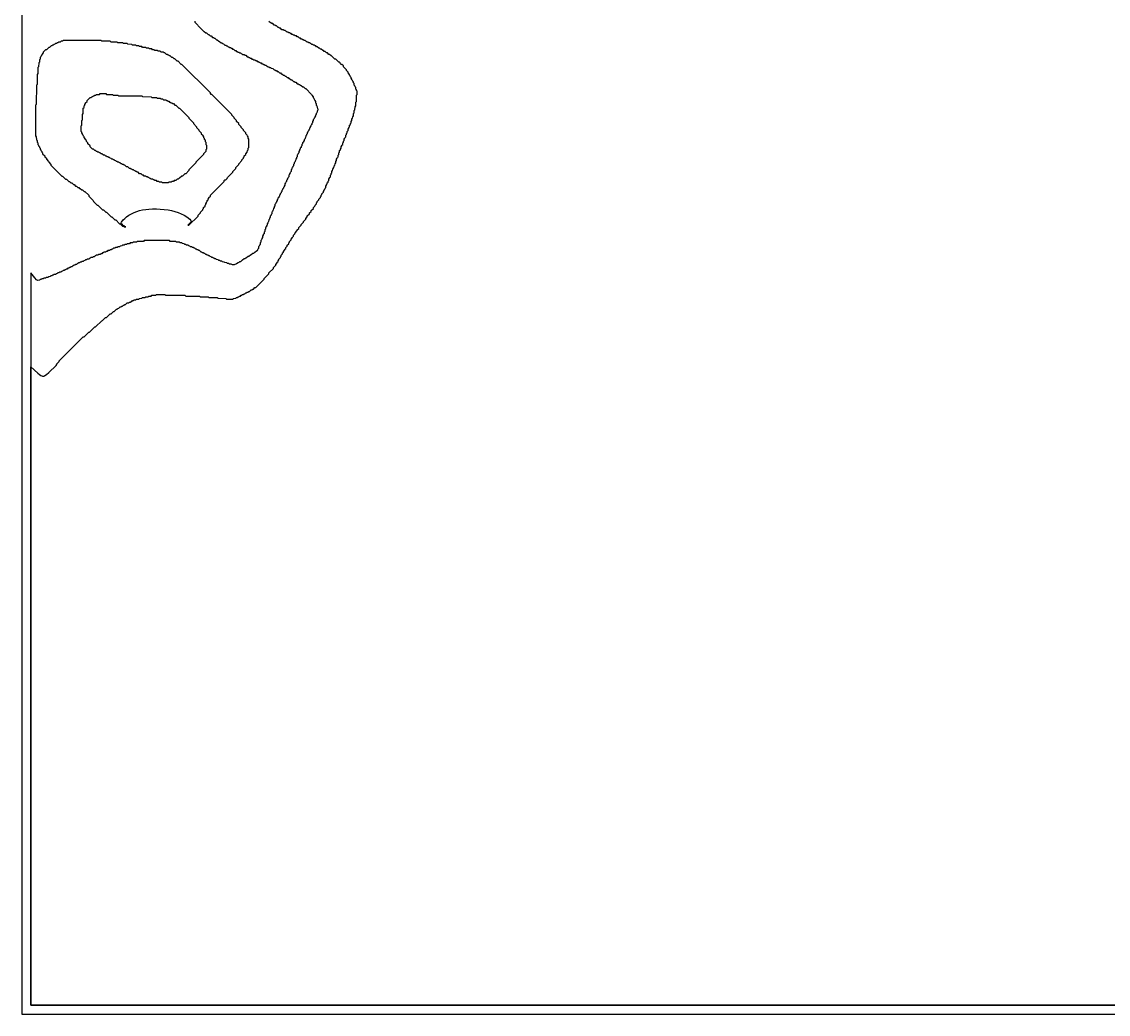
# Model space of a CAD drawing. Header units: millimetres. Extents: x 0 to 6416, y -3898 to 1268.
# Drawn here: x 2598 to 3304, y -1299 to -654 of the extents above; entities that cross this region are included whole.
import ezdxf

# ---------------------------------------------------------------- set-up
doc = ezdxf.new("R2010")
doc.units = ezdxf.units.MM
for name, color, linetype in [('CUT_OUTER', 1, 'Continuous'), ('ENGRAVE_NEXT', 3, 'Continuous'), ('SHEET_EDGE', 7, 'Continuous')]:
    doc.layers.add(name, color=color, linetype=linetype)

msp = doc.modelspace()

# ---------------------------------------------------------------- linework, layer by layer
at = {"layer": 'CUT_OUTER'}
msp.add_lwpolyline([(2710.86, -654.2), (2710.9, -654.73), (2712.86, -656.7), (2712.9, -657.23), (2716.37, -660.7), (2716.9, -660.73), (2717.9, -661.72), (2718.4, -661.74), (2719.4, -662.72), (2719.9, -662.74), (2720.9, -663.72), (2721.4, -663.74), (2722.4, -664.72), (2722.9, -664.74), (2723.4, -665.22), (2723.9, -665.24), (2724.87, -666.2), (2725.4, -666.24), (2726.4, -667.22), (2726.9, -667.24), (2727.9, -668.22), (2728.4, -668.23), (2728.9, -668.72), (2729.4, -668.74), (2730.4, -669.72), (2730.9, -669.73), (2731.4, -670.22), (2731.9, -670.24), (2732.4, -670.72), (2732.9, -670.74), (2733.4, -671.22), (2733.9, -671.24), (2734.4, -671.72), (2734.9, -671.74), (2735.4, -672.22), (2735.9, -672.24), (2736.9, -673.22), (2737.4, -673.24), (2737.9, -673.72), (2738.4, -673.74), (2738.9, -674.22), (2739.4, -674.24), (2739.9, -674.72), (2740.4, -674.74), (2740.86, -675.2), (2741.4, -675.24), (2741.9, -675.72), (2742.9, -675.75), (2743.4, -676.23), (2743.9, -676.25), (2744.9, -677.22), (2745.4, -677.24), (2745.9, -677.73), (2746.4, -677.74), (2746.9, -678.23), (2747.4, -678.24), (2747.85, -678.7), (2748.4, -678.74), (2748.9, -679.22), (2749.9, -679.25), (2750.4, -679.73), (2750.9, -679.75), (2751.4, -680.23), (2751.9, -680.25), (2752.4, -680.73), (2752.9, -680.75), (2753.4, -681.23), (2753.9, -681.25), (2754.4, -681.73), (2754.9, -681.75), (2755.4, -682.23), (2755.9, -682.26), (2756.4, -682.73), (2756.9, -682.76), (2757.4, -683.24), (2757.9, -683.26), (2758.4, -683.74), (2758.9, -683.76), (2759.34, -684.2), (2759.9, -684.26), (2760.4, -684.74), (2761.4, -684.78), (2762.4, -685.74), (2762.9, -685.77), (2763.4, -686.24), (2763.9, -686.27), (2764.4, -686.75), (2764.9, -686.78), (2765.9, -687.74), (2766.4, -687.78), (2766.9, -688.25), (2767.4, -688.29), (2768.4, -689.25), (2768.9, -689.28), (2769.4, -689.75), (2769.9, -689.8), (2770.9, -690.75), (2771.4, -690.79), (2771.9, -691.26), (2772.4, -691.31), (2773.4, -692.26), (2773.9, -692.31), (2774.9, -693.26), (2775.4, -693.31), (2775.9, -693.77), (2776.4, -693.83), (2777.4, -694.77), (2777.9, -694.82), (2778.4, -695.28), (2778.9, -695.34), (2779.4, -695.79), (2779.9, -695.86), (2780.9, -696.8), (2781.4, -696.87), (2782.4, -697.81), (2782.9, -697.9), (2786.65, -701.7), (2786.76, -702.2), (2787.64, -703.2), (2787.75, -703.7), (2788.16, -704.2), (2788.25, -704.7), (2788.65, -705.2), (2788.74, -705.7), (2789.13, -706.2), (2789.26, -707.2), (2789.63, -707.7), (2789.75, -708.7), (2790.11, -709.2), (2790.23, -710.2), (2790.53, -710.7), (2790.62, -711.7), (2790.53, -712.2), (2790.23, -712.7), (2790.1, -713.7), (2789.74, -714.2), (2789.66, -714.7), (2789.26, -715.2), (2789.19, -715.7), (2788.78, -716.2), (2788.71, -716.7), (2788.29, -717.2), (2788.23, -717.7), (2787.8, -718.2), (2787.75, -718.7), (2787.32, -719.2), (2787.24, -720.2), (2786.81, -720.7), (2786.75, -721.2), (2786.4, -721.55), (2786.31, -721.7), (2786.26, -722.2), (2785.82, -722.7), (2785.77, -723.2), (2785.32, -723.7), (2785.28, -724.2), (2784.83, -724.7), (2784.78, -725.2), (2784.33, -725.7), (2784.29, -726.2), (2783.83, -726.7), (2783.8, -727.2), (2783.34, -727.7), (2783.3, -728.2), (2782.85, -728.7), (2782.79, -729.7), (2782.4, -730.09), (2782.3, -730.7), (2781.84, -731.2), (2781.81, -731.7), (2781.34, -732.2), (2781.31, -732.7), (2780.85, -733.2), (2780.82, -733.7), (2780.35, -734.2), (2780.31, -735.2), (2779.9, -735.6), (2779.81, -736.2), (2779.35, -736.7), (2779.32, -737.2), (2778.85, -737.7), (2778.82, -738.2), (2778.36, -738.7), (2778.31, -739.7), (2777.9, -740.11), (2777.82, -740.7), (2777.36, -741.2), (2777.32, -742.2), (2776.9, -742.61), (2776.82, -743.2), (2776.36, -743.7), (2776.32, -744.7), (2775.9, -745.11), (2775.82, -745.7), (2775.35, -746.2), (2775.33, -746.7), (2774.86, -747.2), (2774.82, -748.2), (2774.4, -748.62), (2774.33, -749.2), (2773.86, -749.7), (2773.83, -750.2), (2773.36, -750.7), (2773.32, -751.7), (2772.9, -752.12), (2772.83, -752.7), (2772.36, -753.2), (2772.33, -753.7), (2771.86, -754.2), (2771.82, -755.2), (2771.4, -755.62), (2771.33, -756.2), (2770.85, -756.7), (2770.83, -757.2), (2770.36, -757.7), (2770.33, -758.2), (2769.86, -758.7), (2769.83, -759.2), (2769.36, -759.7), (2769.32, -760.7), (2768.85, -761.2), (2768.82, -761.7), (2768.35, -762.2), (2768.33, -762.7), (2767.85, -763.2), (2767.83, -763.7), (2767.35, -764.2), (2767.33, -764.7), (2766.85, -765.2), (2766.83, -765.7), (2766.35, -766.2), (2766.33, -766.7), (2765.85, -767.2), (2765.83, -767.7), (2765.35, -768.2), (2765.33, -768.7), (2764.85, -769.2), (2764.83, -769.7), (2764.35, -770.2), (2764.33, -770.7), (2763.85, -771.2), (2763.83, -771.7), (2763.4, -772.12), (2763.33, -772.7), (2762.86, -773.2), (2762.82, -774.2), (2762.4, -774.61), (2762.32, -775.2), (2761.86, -775.7), (2761.81, -776.7), (2761.4, -777.11), (2761.32, -777.7), (2760.85, -778.2), (2760.81, -779.2), (2760.4, -779.6), (2760.31, -780.2), (2759.85, -780.7), (2759.8, -781.7), (2759.4, -782.1), (2759.31, -782.7), (2758.85, -783.2), (2758.79, -784.2), (2758.4, -784.59), (2758.3, -785.2), (2757.84, -785.7), (2757.79, -786.7), (2757.4, -787.08), (2757.3, -787.7), (2756.84, -788.2), (2756.78, -789.2), (2756.33, -789.7), (2756.27, -790.7), (2755.83, -791.2), (2755.76, -792.2), (2755.4, -792.55), (2755.32, -792.7), (2755.27, -793.2), (2754.82, -793.7), (2754.75, -794.7), (2754.32, -795.2), (2754.23, -796.2), (2753.81, -796.7), (2753.71, -797.7), (2753.29, -798.2), (2753.18, -799.2), (2752.77, -799.7), (2752.69, -800.2), (2752.27, -800.7), (2752.12, -801.7), (2751.73, -802.2), (2751.64, -802.7), (2751.42, -803.2), (2750.9, -803.47), (2749.9, -804.4), (2749.4, -804.53), (2748.9, -804.95), (2748.4, -805.05), (2747.4, -805.95), (2746.9, -806.06), (2745.9, -806.96), (2745.4, -807.06), (2744.4, -807.95), (2743.9, -808.05), (2743.4, -808.47), (2742.9, -808.56), (2741.9, -809.44), (2741.4, -809.54), (2740.4, -810.4), (2739.9, -810.52), (2739.4, -810.91), (2738.9, -811.02), (2737.9, -811.8), (2737.4, -811.95), (2736.9, -812.22), (2736.4, -812.36), (2735.4, -812.38), (2734.9, -812.27), (2734.4, -812.01), (2733.4, -811.88), (2732.9, -811.54), (2731.9, -811.43), (2731.67, -811.2), (2731.4, -811.07), (2730.4, -810.96), (2729.9, -810.58), (2728.9, -810.48), (2728.4, -810.09), (2727.4, -809.99), (2726.9, -809.58), (2726.4, -809.52), (2725.9, -809.1), (2724.9, -809.02), (2724.4, -808.6), (2723.9, -808.54), (2723.4, -808.1), (2722.9, -808.05), (2722.4, -807.61), (2721.9, -807.56), (2721.4, -807.11), (2720.9, -807.07), (2720.4, -806.62), (2719.9, -806.57), (2719.4, -806.12), (2718.9, -806.08), (2718.4, -805.63), (2717.9, -805.58), (2717.4, -805.13), (2716.9, -805.09), (2716.4, -804.63), (2715.9, -804.59), (2715.4, -804.13), (2714.9, -804.09), (2713.9, -803.14), (2713.4, -803.11), (2712.9, -802.65), (2712.4, -802.61), (2711.9, -802.15), (2711.4, -802.12), (2710.9, -801.65), (2710.4, -801.62), (2709.9, -801.15), (2709.4, -801.13), (2708.9, -800.66), (2707.9, -800.62), (2707.48, -800.2), (2706.9, -800.13), (2706.4, -799.66), (2705.4, -799.63), (2704.97, -799.2), (2704.4, -799.14), (2703.9, -798.67), (2702.9, -798.64), (2702.4, -798.17), (2701.4, -798.14), (2700.9, -797.67), (2698.9, -797.64), (2698.4, -797.17), (2694.9, -797.14), (2694.4, -796.67), (2677.9, -796.68), (2677.4, -797.15), (2673.4, -797.18), (2672.9, -797.65), (2670.9, -797.68), (2670.4, -798.15), (2668.9, -798.18), (2668.4, -798.65), (2666.9, -798.68), (2666.4, -799.16), (2665.4, -799.17), (2664.9, -799.65), (2663.9, -799.67), (2663.4, -800.15), (2662.4, -800.17), (2661.9, -800.65), (2660.9, -800.67), (2660.4, -801.15), (2659.4, -801.17), (2658.9, -801.65), (2657.9, -801.67), (2657.4, -802.16), (2656.9, -802.17), (2656.4, -802.65), (2655.85, -802.7), (2655.4, -803.15), (2654.4, -803.17), (2653.9, -803.65), (2653.35, -803.7), (2652.9, -804.15), (2651.9, -804.17), (2651.4, -804.65), (2650.9, -804.67), (2650.4, -805.15), (2649.85, -805.2), (2649.4, -805.64), (2648.4, -805.67), (2647.9, -806.15), (2646.9, -806.17), (2646.4, -806.65), (2645.9, -806.67), (2645.4, -807.15), (2644.84, -807.2), (2644.4, -807.64), (2643.4, -807.67), (2642.9, -808.15), (2642.34, -808.2), (2641.9, -808.64), (2640.9, -808.67), (2640.4, -809.15), (2639.9, -809.17), (2639.4, -809.64), (2638.84, -809.7), (2638.4, -810.14), (2637.4, -810.17), (2636.9, -810.64), (2636.4, -810.66), (2635.9, -811.14), (2635.4, -811.16), (2634.9, -811.64), (2634.4, -811.66), (2633.9, -812.14), (2633.4, -812.16), (2632.9, -812.64), (2632.4, -812.66), (2631.9, -813.13), (2631.4, -813.16), (2630.9, -813.63), (2630.4, -813.66), (2629.9, -814.13), (2629.4, -814.15), (2628.9, -814.63), (2628.4, -814.65), (2627.9, -815.12), (2627.4, -815.15), (2626.9, -815.62), (2626.4, -815.65), (2625.9, -816.12), (2625.4, -816.15), (2624.9, -816.61), (2624.31, -816.7), (2623.9, -817.1), (2622.9, -817.15), (2622.4, -817.61), (2621.9, -817.64), (2621.4, -818.1), (2620.9, -818.14), (2620.4, -818.59), (2619.4, -818.64), (2618.9, -819.09), (2618.4, -819.13), (2617.9, -819.58), (2617.4, -819.62), (2616.9, -820.06), (2615.9, -820.12), (2615.4, -820.55), (2614.4, -820.61), (2613.9, -821.03), (2612.9, -821.1), (2612.4, -821.5), (2611.4, -821.58), (2611.15, -821.7), (2610.9, -821.94), (2610.4, -822.02), (2609.9, -822.31), (2608.9, -822.52), (2608.4, -822.44), (2607.9, -822.08), (2606.9, -820.92), (2604.4, -817.57), (2604.4, -1293.2), (2604.4, -1293.2), (3803.9, -1293.2)], dxfattribs=at)
msp.add_lwpolyline([(2664.92, -787.7), (2666, -787.7), (2665.42, -787.58), (2664.92, -787.09), (2664.42, -786.99), (2663.42, -785.87), (2663.15, -785.7), (2663.05, -785.2), (2663.22, -784.7), (2664.36, -783.2), (2665.34, -782.2), (2666.51, -781.2), (2667.91, -780.2), (2669.62, -779.2), (2671.42, -778.36), (2673.2, -777.7), (2674.9, -777.2), (2676.92, -776.74), (2678.92, -776.41), (2680.92, -776.2), (2683.42, -776.06), (2685.92, -776.06), (2688.42, -776.17), (2690.92, -776.4), (2693.42, -776.74), (2695.77, -777.2), (2697.92, -777.74), (2699.92, -778.37), (2701.99, -779.2), (2703.99, -780.2), (2705.61, -781.2), (2707.5, -782.7), (2708.32, -783.7), (2708.38, -784.2), (2708.15, -784.7), (2706.33, -786.7), (2706.92, -786.7), (2712.92, -780.71), (2712.94, -780.2), (2714.42, -778.71), (2714.44, -778.2), (2715.93, -776.7), (2715.94, -776.2), (2716.44, -775.7), (2716.45, -775.2), (2717.44, -774.2), (2717.45, -773.7), (2717.94, -773.2), (2717.95, -772.7), (2718.44, -772.2), (2718.45, -771.7), (2718.94, -771.2), (2718.95, -770.7), (2719.44, -770.2), (2719.46, -769.7), (2719.95, -769.2), (2719.96, -768.7), (2720.95, -767.7), (2720.96, -767.2), (2729.92, -758.22), (2729.97, -757.7), (2730.42, -757.24), (2730.92, -757.22), (2731.92, -756.22), (2731.96, -755.7), (2735.42, -752.22), (2735.46, -751.7), (2737.42, -749.72), (2737.46, -749.2), (2739.42, -747.22), (2739.45, -746.7), (2741.44, -744.7), (2741.45, -744.2), (2742.44, -743.2), (2742.45, -742.7), (2742.94, -742.2), (2742.95, -741.7), (2743.92, -740.72), (2743.95, -740.2), (2744.93, -739.2), (2744.95, -738.2), (2745.43, -737.7), (2745.44, -736.7), (2745.93, -736.2), (2745.93, -730.7), (2745.44, -730.2), (2745.43, -729.2), (2744.94, -728.7), (2744.92, -728.18), (2743.95, -727.2), (2743.92, -726.68), (2742.45, -725.2), (2742.44, -724.7), (2740.95, -723.2), (2740.94, -722.7), (2739.45, -721.2), (2739.44, -720.7), (2737.95, -719.2), (2737.94, -718.7), (2736.45, -717.2), (2736.42, -716.67), (2734.95, -715.2), (2734.92, -714.67), (2721.95, -701.7), (2721.42, -701.65), (2720.97, -701.2), (2720.92, -700.67), (2702.44, -682.2), (2701.92, -682.17), (2699.94, -680.2), (2699.42, -680.17), (2697.92, -678.68), (2697.42, -678.67), (2696.45, -677.7), (2695.92, -677.67), (2694.92, -676.68), (2694.42, -676.67), (2693.92, -676.18), (2693.42, -676.17), (2692.92, -675.68), (2692.42, -675.67), (2691.42, -674.68), (2690.92, -674.67), (2690.42, -674.18), (2688.92, -674.17), (2688.42, -673.68), (2686.92, -673.67), (2686.42, -673.18), (2684.92, -673.16), (2684.42, -672.68), (2683.42, -672.67), (2682.92, -672.18), (2681.42, -672.17), (2680.92, -671.68), (2679.42, -671.67), (2678.92, -671.18), (2676.92, -671.16), (2676.42, -670.68), (2674.92, -670.66), (2674.42, -670.18), (2672.92, -670.17), (2672.42, -669.68), (2670.42, -669.67), (2669.92, -669.18), (2667.42, -669.16), (2666.92, -668.68), (2664.42, -668.66), (2663.92, -668.18), (2660.92, -668.16), (2660.42, -667.68), (2656.42, -667.66), (2655.92, -667.18), (2650.42, -667.16), (2649.92, -666.68), (2625.42, -666.68), (2624.92, -667.17), (2623.92, -667.18), (2623.42, -667.67), (2622.42, -667.68), (2621.92, -668.17), (2621.42, -668.18), (2620.92, -668.67), (2620.42, -668.68), (2619.92, -669.17), (2619.42, -669.18), (2618.92, -669.67), (2618.42, -669.68), (2617.92, -670.17), (2617.42, -670.18), (2616.42, -671.17), (2615.9, -671.2), (2614.42, -672.67), (2613.9, -672.7), (2612.42, -674.18), (2612.4, -674.7), (2611.41, -675.7), (2611.4, -676.2), (2610.92, -676.67), (2610.9, -677.2), (2610.41, -677.7), (2610.39, -678.7), (2609.91, -679.2), (2609.89, -680.7), (2609.41, -681.2), (2609.39, -683.7), (2608.91, -684.2), (2608.88, -688.2), (2608.4, -688.7), (2608.38, -695.2), (2607.9, -695.7), (2607.87, -708.2), (2607.4, -708.7), (2607.4, -728.7), (2607.88, -729.2), (2607.9, -731.2), (2608.38, -731.7), (2608.4, -732.7), (2608.88, -733.2), (2608.9, -734.2), (2609.39, -734.7), (2609.4, -735.2), (2609.88, -735.7), (2609.9, -736.2), (2610.38, -736.7), (2610.4, -737.2), (2610.88, -737.7), (2610.9, -738.2), (2611.38, -738.7), (2611.4, -739.2), (2611.88, -739.7), (2611.9, -740.2), (2613.38, -741.7), (2613.4, -742.2), (2614.38, -743.2), (2614.4, -743.7), (2615.88, -745.2), (2615.92, -745.73), (2617.38, -747.2), (2617.4, -747.7), (2624.4, -754.7), (2624.92, -754.73), (2626.9, -756.7), (2627.42, -756.73), (2628.92, -758.21), (2629.42, -758.23), (2630.4, -759.2), (2630.92, -759.23), (2631.92, -760.21), (2632.42, -760.23), (2633.42, -761.21), (2633.92, -761.22), (2634.92, -762.21), (2635.42, -762.22), (2635.92, -762.71), (2636.42, -762.73), (2637.42, -763.71), (2637.92, -763.73), (2638.92, -764.71), (2639.42, -764.73), (2641.89, -767.2), (2641.92, -767.71), (2644.9, -770.7), (2644.92, -771.21), (2647.41, -773.7), (2647.92, -773.71), (2650.92, -776.7), (2651.42, -776.71), (2652.92, -778.2), (2653.42, -778.21), (2656.41, -781.2), (2656.92, -781.21), (2658.92, -783.2), (2659.42, -783.21), (2661.91, -785.7), (2662.42, -785.71), (2663.92, -787.2), (2664.42, -787.2), (2664.92, -787.7)], close=True, dxfattribs=at)
at = {"layer": 'ENGRAVE_NEXT'}
msp.add_lwpolyline([(3663.54, -1293.2), (2604.4, -1293.2), (2604.4, -878.59), (2608.9, -882.72), (2609.9, -883.58), (2610.9, -884.32), (2610.9, -884.32), (2611.4, -884.58), (2611.9, -884.73), (2612.4, -884.74), (2612.9, -884.61), (2613.4, -884.37), (2614.4, -883.65), (2615.9, -882.34), (2620.7, -877.7), (2621.18, -877.2), (2621.28, -876.7), (2622.73, -875.2), (2622.81, -874.7), (2622.9, -874.59), (2638.34, -859.2), (2638.9, -859.12), (2641.9, -856.15), (2642.4, -856.12), (2645.85, -852.7), (2646.4, -852.62), (2650.35, -848.7), (2650.9, -848.63), (2652.85, -846.7), (2653.4, -846.63), (2655.86, -844.2), (2656.4, -844.14), (2657.9, -842.66), (2658.4, -842.64), (2659.9, -841.17), (2660.4, -841.15), (2660.9, -840.66), (2661.4, -840.64), (2662.4, -839.67), (2662.9, -839.65), (2663.4, -839.17), (2663.9, -839.15), (2664.4, -838.67), (2664.9, -838.65), (2665.4, -838.17), (2665.9, -838.14), (2666.9, -837.17), (2667.9, -837.15), (2668.35, -836.7), (2668.9, -836.65), (2669.4, -836.17), (2669.9, -836.15), (2670.4, -835.67), (2670.9, -835.65), (2671.4, -835.17), (2672.4, -835.15), (2672.9, -834.67), (2674.4, -834.65), (2674.9, -834.17), (2676.4, -834.15), (2676.9, -833.67), (2678.4, -833.65), (2678.9, -833.17), (2680.4, -833.15), (2680.9, -832.67), (2682.4, -832.65), (2682.9, -832.17), (2685.4, -832.15), (2685.9, -831.68), (2691.4, -831.67), (2691.9, -832.14), (2692.4, -832.16), (2704.4, -832.17), (2704.9, -832.65), (2713.9, -832.68), (2714.4, -833.15), (2719.4, -833.18), (2719.9, -833.65), (2725.4, -833.68), (2725.9, -834.15), (2730.9, -834.17), (2731.4, -834.64), (2735.4, -834.63), (2735.9, -834.17), (2737.4, -834.13), (2737.84, -833.7), (2738.4, -833.64), (2738.9, -833.17), (2739.4, -833.15), (2739.9, -832.67), (2740.4, -832.65), (2740.9, -832.17), (2741.4, -832.15), (2741.9, -831.67), (2742.4, -831.65), (2742.9, -831.17), (2743.4, -831.15), (2743.9, -830.67), (2744.4, -830.66), (2744.9, -830.17), (2745.4, -830.15), (2745.9, -829.67), (2746.4, -829.65), (2747.4, -828.67), (2747.9, -828.66), (2748.4, -828.17), (2748.9, -828.15), (2749.9, -827.17), (2750.4, -827.15), (2753.4, -824.17), (2755.86, -821.7), (2755.9, -821.17), (2758.87, -818.2), (2758.9, -817.67), (2761.87, -814.7), (2761.88, -814.2), (2763.37, -812.7), (2763.38, -812.2), (2764.37, -811.2), (2764.38, -810.7), (2764.87, -810.2), (2764.88, -809.7), (2765.37, -809.2), (2765.38, -808.7), (2766.37, -807.7), (2766.38, -807.2), (2766.87, -806.7), (2766.88, -806.2), (2767.87, -805.2), (2767.88, -804.7), (2768.37, -804.2), (2768.38, -803.7), (2769.37, -802.7), (2769.38, -802.2), (2769.87, -801.7), (2769.88, -801.2), (2770.87, -800.2), (2770.88, -799.7), (2771.87, -798.7), (2771.88, -798.2), (2772.37, -797.7), (2772.38, -797.2), (2773.37, -796.2), (2773.4, -795.67), (2774.37, -794.7), (2774.38, -794.2), (2774.87, -793.7), (2774.88, -793.2), (2775.87, -792.2), (2775.9, -791.67), (2777.37, -790.2), (2777.38, -789.7), (2778.37, -788.7), (2778.4, -788.17), (2779.86, -786.7), (2779.9, -786.17), (2781.36, -784.7), (2781.4, -784.17), (2782.86, -782.7), (2782.88, -782.2), (2783.86, -781.2), (2783.9, -780.67), (2785.36, -779.2), (2785.38, -778.7), (2786.36, -777.7), (2786.4, -777.17), (2787.86, -775.7), (2787.88, -775.2), (2788.86, -774.2), (2788.9, -773.66), (2789.86, -772.7), (2789.87, -772.2), (2790.36, -771.7), (2790.38, -771.2), (2791.36, -770.2), (2791.4, -769.66), (2792.35, -768.7), (2792.37, -768.2), (2792.86, -767.7), (2792.87, -767.2), (2793.36, -766.7), (2793.38, -766.2), (2794.35, -765.2), (2794.37, -764.7), (2794.86, -764.2), (2794.87, -763.7), (2795.36, -763.2), (2795.4, -762.65), (2795.85, -762.2), (2795.88, -761.2), (2796.36, -760.7), (2796.37, -760.2), (2796.86, -759.7), (2796.87, -759.2), (2797.36, -758.7), (2797.4, -758.15), (2797.85, -757.7), (2797.88, -756.7), (2798.36, -756.2), (2798.4, -755.65), (2798.85, -755.2), (2798.88, -754.2), (2799.36, -753.7), (2799.4, -753.15), (2799.86, -752.7), (2799.88, -751.7), (2800.36, -751.2), (2800.38, -750.2), (2800.86, -749.7), (2800.88, -749.2), (2801.36, -748.7), (2801.4, -748.15), (2801.85, -747.7), (2801.88, -746.7), (2802.36, -746.2), (2802.38, -745.2), (2802.86, -744.7), (2802.88, -743.7), (2803.36, -743.2), (2803.4, -742.65), (2803.86, -742.2), (2803.88, -741.2), (2804.36, -740.7), (2804.38, -739.7), (2804.86, -739.2), (2804.88, -738.2), (2805.36, -737.7), (2805.4, -737.16), (2805.86, -736.7), (2805.88, -735.7), (2806.36, -735.2), (2806.4, -734.66), (2806.86, -734.2), (2806.88, -733.2), (2807.36, -732.7), (2807.4, -732.15), (2807.86, -731.7), (2807.88, -730.7), (2808.36, -730.2), (2808.4, -729.65), (2808.86, -729.2), (2808.88, -728.2), (2809.36, -727.7), (2809.4, -727.15), (2809.85, -726.7), (2809.88, -725.7), (2810.36, -725.2), (2810.38, -724.2), (2810.86, -723.7), (2810.9, -723.15), (2811.35, -722.7), (2811.38, -721.7), (2811.86, -721.2), (2811.9, -720.65), (2812.35, -720.2), (2812.37, -719.2), (2812.85, -718.7), (2812.87, -717.7), (2813.35, -717.2), (2813.37, -716.2), (2813.84, -715.7), (2813.87, -714.2), (2814.34, -713.7), (2814.37, -712.2), (2814.84, -711.7), (2814.87, -709.7), (2815.34, -709.2), (2815.37, -706.7), (2815.83, -706.2), (2815.86, -702.2), (2816.31, -701.7), (2816.3, -699.7), (2815.85, -699.2), (2815.82, -698.7), (2815.36, -698.2), (2815.32, -697.2), (2814.9, -696.78), (2814.83, -696.2), (2814.36, -695.7), (2814.32, -694.7), (2813.9, -694.27), (2813.83, -693.7), (2813.36, -693.2), (2813.33, -692.7), (2812.86, -692.2), (2812.83, -691.7), (2812.36, -691.2), (2812.33, -690.7), (2811.86, -690.2), (2811.83, -689.7), (2811.36, -689.2), (2811.33, -688.7), (2810.4, -687.76), (2810.33, -687.2), (2809.36, -686.2), (2809.33, -685.7), (2807.4, -683.75), (2807.32, -683.2), (2806.4, -682.27), (2805.9, -682.24), (2805.4, -681.75), (2805.31, -681.2), (2804.9, -680.78), (2804.4, -680.74), (2802.4, -678.76), (2801.85, -678.7), (2799.9, -676.76), (2799.4, -676.73), (2798.4, -675.76), (2797.9, -675.73), (2796.9, -674.75), (2796.4, -674.73), (2795.4, -673.75), (2794.9, -673.73), (2794.4, -673.25), (2793.9, -673.23), (2792.9, -672.25), (2792.4, -672.23), (2791.9, -671.75), (2791.4, -671.73), (2790.4, -670.75), (2789.9, -670.73), (2789.4, -670.25), (2788.9, -670.23), (2788.4, -669.75), (2787.9, -669.73), (2787.4, -669.24), (2786.9, -669.23), (2786.4, -668.74), (2785.9, -668.73), (2785.4, -668.24), (2784.9, -668.23), (2784.4, -667.74), (2783.9, -667.73), (2783.4, -667.24), (2782.9, -667.22), (2782.4, -666.74), (2781.9, -666.72), (2781.4, -666.24), (2780.9, -666.22), (2780.4, -665.74), (2779.9, -665.72), (2779.4, -665.24), (2778.9, -665.22), (2777.9, -664.25), (2777.4, -664.23), (2776.9, -663.75), (2775.9, -663.72), (2775.4, -663.24), (2774.9, -663.22), (2774.4, -662.74), (2773.9, -662.72), (2773.4, -662.24), (2772.9, -662.22), (2772.4, -661.74), (2771.9, -661.72), (2771.4, -661.24), (2770.9, -661.22), (2770.4, -660.74), (2769.9, -660.72), (2769.4, -660.24), (2768.86, -660.2), (2768.4, -659.74), (2767.4, -659.72), (2766.4, -658.74), (2765.9, -658.72), (2765.4, -658.24), (2764.9, -658.22), (2763.9, -657.24), (2763.4, -657.22), (2762.9, -656.74), (2762.37, -656.7), (2761.4, -655.74), (2760.9, -655.72), (2760.4, -655.24), (2759.9, -655.22), (2758.9, -654.24)], dxfattribs=at)
msp.add_lwpolyline([(2689.42, -758.72), (2687.92, -758.71), (2687.42, -758.22), (2686.42, -758.21), (2685.92, -757.72), (2684.92, -757.71), (2684.42, -757.22), (2683.89, -757.2), (2683.42, -756.73), (2682.42, -756.71), (2681.92, -756.23), (2681.42, -756.21), (2680.92, -755.73), (2680.42, -755.72), (2679.92, -755.23), (2679.39, -755.2), (2678.92, -754.73), (2677.92, -754.71), (2677.42, -754.23), (2676.92, -754.22), (2675.92, -753.24), (2674.92, -753.22), (2673.92, -752.24), (2673.42, -752.22), (2672.92, -751.74), (2672.42, -751.72), (2671.92, -751.24), (2671.42, -751.22), (2670.92, -750.74), (2670.42, -750.72), (2669.92, -750.24), (2669.42, -750.22), (2668.92, -749.74), (2668.42, -749.72), (2667.42, -748.75), (2666.42, -748.72), (2665.42, -747.74), (2664.92, -747.72), (2664.42, -747.24), (2663.92, -747.22), (2663.42, -746.74), (2662.92, -746.72), (2662.42, -746.24), (2661.92, -746.22), (2661.42, -745.74), (2660.92, -745.72), (2660.42, -745.24), (2659.92, -745.22), (2659.42, -744.74), (2658.92, -744.72), (2658.42, -744.24), (2657.92, -744.22), (2657.42, -743.74), (2656.92, -743.72), (2656.42, -743.24), (2655.92, -743.22), (2655.42, -742.74), (2654.92, -742.72), (2654.42, -742.24), (2653.92, -742.22), (2653.42, -741.74), (2652.92, -741.72), (2652.42, -741.24), (2651.42, -741.22), (2650.42, -740.24), (2649.92, -740.22), (2649.42, -739.73), (2648.92, -739.72), (2648.42, -739.23), (2647.92, -739.22), (2647.42, -738.73), (2646.92, -738.72), (2646.42, -738.23), (2645.92, -738.21), (2644.92, -737.23), (2644.4, -737.2), (2642.92, -735.72), (2642.89, -735.2), (2641.42, -733.72), (2641.39, -733.2), (2640.4, -732.2), (2640.39, -731.7), (2639.9, -731.2), (2639.89, -730.7), (2638.9, -729.7), (2638.89, -729.2), (2638.42, -728.73), (2638.39, -728.2), (2637.9, -727.7), (2637.89, -727.2), (2637.41, -726.7), (2637.4, -726.2), (2636.91, -725.7), (2636.9, -723.7), (2636.91, -722.2), (2637.39, -721.7), (2637.4, -718.7), (2637.88, -718.2), (2637.9, -714.7), (2638.38, -714.2), (2638.41, -710.7), (2638.89, -710.2), (2638.91, -709.2), (2639.39, -708.7), (2639.42, -708.17), (2639.89, -707.7), (2639.9, -707.2), (2640.89, -706.2), (2640.92, -705.67), (2642.9, -703.7), (2643.42, -703.67), (2643.92, -703.18), (2644.42, -703.16), (2644.92, -702.68), (2645.42, -702.66), (2645.92, -702.18), (2646.42, -702.16), (2646.92, -701.68), (2648.92, -701.66), (2649.42, -701.18), (2652.92, -701.18), (2653.42, -701.65), (2657.42, -701.67), (2657.92, -702.14), (2660.92, -702.17), (2661.42, -702.64), (2676.42, -702.67), (2676.92, -703.15), (2682.42, -703.18), (2682.92, -703.65), (2685.92, -703.68), (2686.42, -704.16), (2688.42, -704.18), (2688.92, -704.66), (2689.92, -704.68), (2690.42, -705.16), (2691.92, -705.18), (2692.42, -705.67), (2692.95, -705.7), (2693.42, -706.16), (2693.92, -706.18), (2694.42, -706.66), (2694.92, -706.68), (2695.42, -707.17), (2695.92, -707.18), (2696.42, -707.67), (2696.92, -707.68), (2697.92, -708.66), (2698.42, -708.68), (2700.42, -710.66), (2700.92, -710.68), (2702.45, -712.2), (2706.92, -716.67), (2706.96, -717.2), (2709.92, -720.17), (2709.96, -720.7), (2711.92, -722.67), (2711.96, -723.2), (2713.44, -724.7), (2713.46, -725.2), (2714.94, -726.7), (2714.95, -727.2), (2715.94, -728.2), (2715.95, -728.7), (2716.44, -729.2), (2716.45, -729.7), (2716.94, -730.2), (2716.95, -730.7), (2717.44, -731.2), (2717.45, -732.2), (2717.94, -732.7), (2717.95, -734.2), (2718.43, -734.7), (2718.43, -737.2), (2717.94, -737.7), (2717.93, -738.7), (2716.45, -740.2), (2716.42, -740.72), (2711.46, -745.7), (2711.42, -746.22), (2706.96, -750.7), (2706.92, -751.22), (2704.95, -753.2), (2704.42, -753.23), (2702.92, -754.71), (2702.42, -754.73), (2700.94, -756.2), (2700.42, -756.22), (2699.92, -756.71), (2699.42, -756.72), (2698.42, -757.71), (2697.42, -757.72), (2696.92, -758.21), (2695.92, -758.22), (2695.42, -758.71), (2693.92, -758.72), (2693.42, -759.21), (2689.92, -759.21), (2689.42, -758.72)], close=True, dxfattribs=at)
at = {"layer": 'SHEET_EDGE'}
msp.add_lwpolyline([(2598.4, -1299.2), (3817.6, -1299.2), (3817.6, -80), (2598.4, -80)], close=True, dxfattribs=at)

doc.saveas('drawing.dxf')
